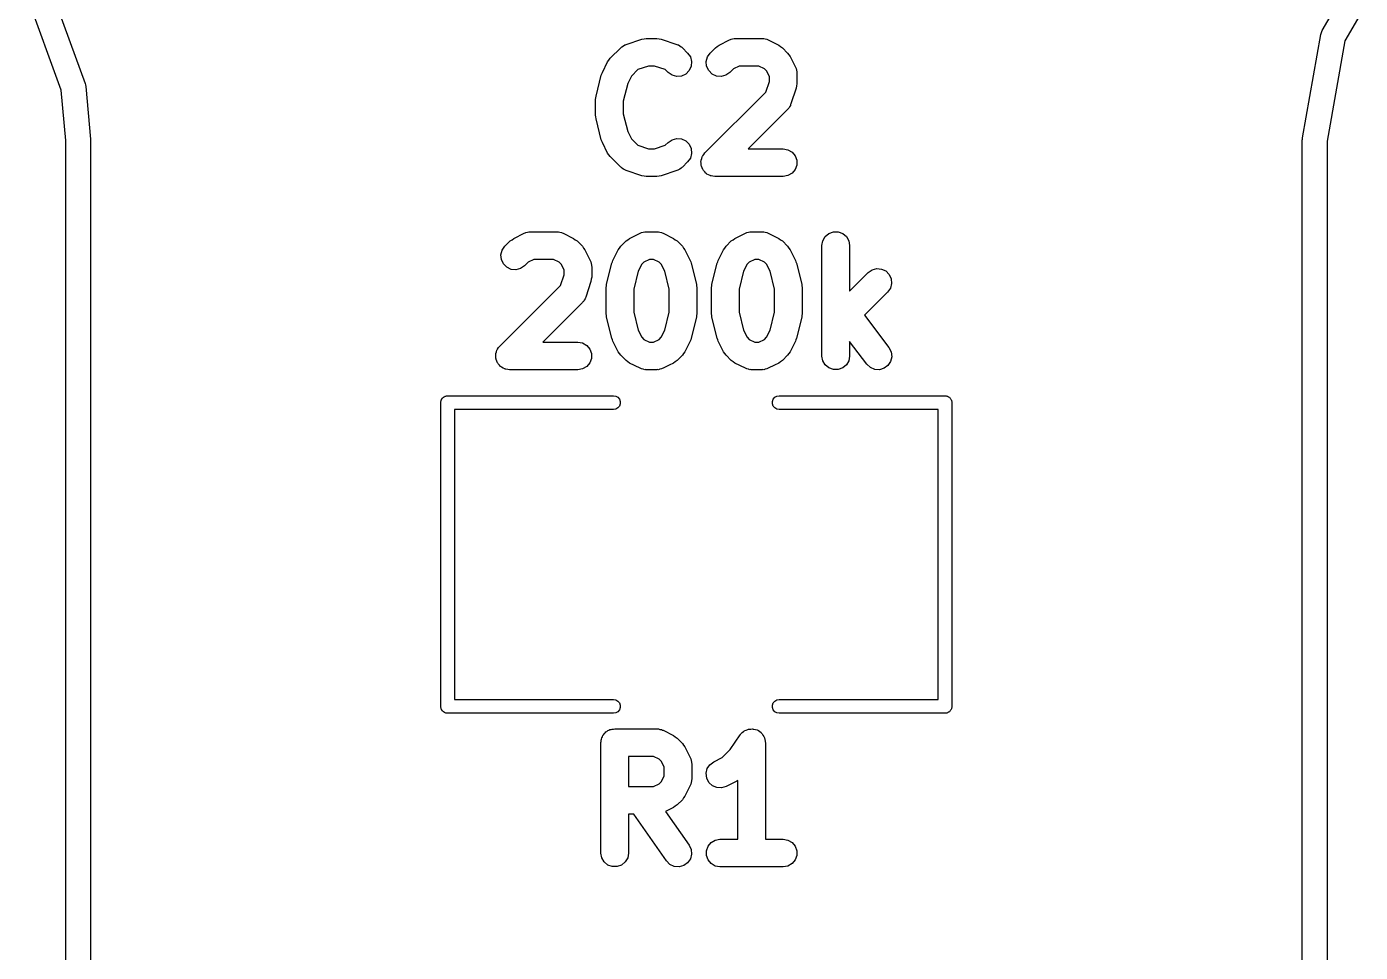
# Model space of a CAD drawing. Extents: x 51 to 137, y -158 to -25.
# Drawn here: x 87.44 to 99.7, y -132.96 to -124.44 of the extents above; entities that cross this region are included whole.
import ezdxf

# ---------------------------------------------------------------- set-up
doc = ezdxf.new("R2010")
doc.units = 0
doc.header["$MEASUREMENT"] = 0
doc.layers.add('BLACK', color=7, linetype='CONTINUOUS')

msp = doc.modelspace()

# ---------------------------------------------------------------- linework, layer by layer
at = {"layer": 'Black'}
for p, q in [((99.3523, -124.475), (99.8352, -123.639)), ((100.023, -123.77), (99.5603, -124.572)), ((87.6518, -124.054), (87.9822, -124.962)), ((87.7622, -125.026), (87.4439, -124.151)), ((99.171, -125.464), (99.3387, -124.513)), ((99.3387, -124.513), (99.3523, -124.475)), ((99.3387, -124.513), (99.3387, -124.513)), ((92.8077, -124.731), (92.9044, -124.634)), ((92.9044, -124.634), (92.9104, -124.63)), ((92.9104, -124.63), (92.9153, -124.625)), ((92.9153, -124.625), (92.9284, -124.617)), ((92.9284, -124.617), (92.9406, -124.609)), ((92.9406, -124.609), (92.9476, -124.607)), ((92.9476, -124.607), (92.9541, -124.604)), ((92.9541, -124.604), (93.0992, -124.555)), ((93.0992, -124.555), (93.1194, -124.552)), ((93.1194, -124.552), (93.1394, -124.549)), ((93.1394, -124.549), (93.2361, -124.549)), ((93.2361, -124.549), (93.2562, -124.552)), ((93.2562, -124.552), (93.2763, -124.555)), ((93.2763, -124.555), (93.4214, -124.604)), ((93.4214, -124.604), (93.4279, -124.607)), ((93.4279, -124.607), (93.435, -124.609)), ((93.435, -124.609), (93.4471, -124.617)), ((93.4471, -124.617), (93.4602, -124.625)), ((93.4602, -124.625), (93.4651, -124.63)), ((93.4651, -124.63), (93.4711, -124.634)), ((93.4711, -124.634), (93.5195, -124.683)), ((93.7269, -124.683), (93.7753, -124.634)), ((93.7753, -124.634), (93.792, -124.623)), ((93.792, -124.623), (93.8083, -124.61)), ((93.8083, -124.61), (93.9051, -124.562)), ((93.9051, -124.562), (93.9121, -124.56)), ((93.9121, -124.56), (93.9184, -124.556)), ((93.9184, -124.556), (93.9331, -124.554)), ((93.9331, -124.554), (93.9473, -124.549)), ((93.9473, -124.549), (93.9546, -124.55)), ((93.9546, -124.55), (93.9619, -124.549)), ((93.9619, -124.549), (94.2038, -124.549)), ((94.2038, -124.549), (94.211, -124.55)), ((94.211, -124.55), (94.2183, -124.549)), ((94.2183, -124.549), (94.2325, -124.554)), ((94.2325, -124.554), (94.2472, -124.556)), ((94.2472, -124.556), (94.2535, -124.56)), ((94.2535, -124.56), (94.2606, -124.562)), ((94.2606, -124.562), (94.3573, -124.61)), ((94.3573, -124.61), (94.3736, -124.623)), ((94.3736, -124.623), (94.3903, -124.634)), ((94.3903, -124.634), (94.4387, -124.683)), ((99.5603, -124.572), (99.3978, -125.494)), ((92.7355, -124.861), (92.7839, -124.764)), ((92.7839, -124.764), (92.796, -124.748)), ((92.796, -124.748), (92.8077, -124.731)), ((93.5195, -124.683), (93.5448, -124.719)), ((93.5448, -124.719), (93.5562, -124.761)), ((93.5562, -124.761), (93.5523, -124.805)), ((93.6902, -124.761), (93.7016, -124.719)), ((93.694, -124.805), (93.6902, -124.761)), ((93.7016, -124.719), (93.7269, -124.683)), ((94.4387, -124.683), (94.4504, -124.699)), ((94.4504, -124.699), (94.4625, -124.716)), ((94.4625, -124.716), (94.5109, -124.812)), ((92.6775, -125.08), (92.7259, -124.887)), ((92.7259, -124.887), (92.7315, -124.874)), ((92.7315, -124.874), (92.7355, -124.861)), ((93.0019, -124.896), (92.9689, -124.962)), ((93.0628, -124.835), (93.0019, -124.896)), ((93.16, -124.803), (93.0628, -124.835)), ((93.2155, -124.803), (93.16, -124.803)), ((93.3127, -124.835), (93.2155, -124.803)), ((93.3399, -124.862), (93.3127, -124.835)), ((93.376, -124.887), (93.3399, -124.862)), ((93.4186, -124.899), (93.376, -124.887)), ((93.4625, -124.895), (93.4186, -124.899)), ((93.5025, -124.876), (93.4625, -124.895)), ((93.5337, -124.845), (93.5025, -124.876)), ((93.5523, -124.805), (93.5337, -124.845)), ((93.7127, -124.845), (93.694, -124.805)), ((93.7439, -124.876), (93.7127, -124.845)), ((93.7838, -124.895), (93.7439, -124.876)), ((93.8278, -124.899), (93.7838, -124.895)), ((93.8704, -124.887), (93.8278, -124.899)), ((93.9065, -124.862), (93.8704, -124.887)), ((93.9403, -124.828), (93.9065, -124.862)), ((93.9918, -124.803), (93.9403, -124.828)), ((94.1738, -124.803), (93.9918, -124.803)), ((94.2253, -124.828), (94.1738, -124.803)), ((94.2445, -124.848), (94.2253, -124.828)), ((94.2703, -124.899), (94.2445, -124.848)), ((94.2703, -124.945), (94.2703, -124.899)), ((94.5109, -124.812), (94.513, -124.819)), ((94.513, -124.819), (94.5166, -124.826)), ((94.5166, -124.826), (94.5192, -124.84)), ((94.5192, -124.84), (94.5235, -124.855)), ((94.5235, -124.855), (94.523, -124.862)), ((94.523, -124.862), (94.5243, -124.869)), ((94.5243, -124.869), (94.5243, -124.966)), ((87.8027, -125.489), (87.7622, -125.026)), ((87.9822, -124.962), (87.9848, -124.976)), ((87.9848, -124.976), (87.9886, -124.991)), ((87.9886, -124.991), (88.0309, -125.474)), ((92.9689, -124.962), (92.9277, -125.127)), ((94.2379, -125.042), (94.2703, -124.945)), ((94.5178, -125.006), (94.4694, -125.151)), ((94.5208, -124.986), (94.5178, -125.006)), ((94.5243, -124.966), (94.5208, -124.986)), ((92.6737, -125.111), (92.6764, -125.096)), ((92.6737, -125.256), (92.6737, -125.111)), ((92.6764, -125.096), (92.6775, -125.08)), ((92.9277, -125.127), (92.9277, -125.241)), ((93.6785, -125.602), (94.2379, -125.042)), ((94.4659, -125.158), (94.464, -125.165)), ((94.4694, -125.151), (94.4659, -125.158)), ((92.6764, -125.271), (92.6737, -125.256)), ((92.6775, -125.287), (92.6764, -125.271)), ((92.9277, -125.241), (92.9689, -125.405)), ((94.4387, -125.201), (94.0749, -125.565)), ((94.4429, -125.195), (94.4387, -125.201)), ((94.4484, -125.19), (94.4429, -125.195)), ((94.4555, -125.177), (94.4484, -125.19)), ((94.464, -125.165), (94.4555, -125.177)), ((92.7259, -125.481), (92.6775, -125.287)), ((92.9689, -125.405), (93.0019, -125.471)), ((87.8027, -151.936), (87.8027, -125.489)), ((88.0309, -125.474), (88.0304, -125.479)), ((88.0304, -125.479), (88.0313, -125.484)), ((88.0313, -125.484), (88.0313, -151.958)), ((92.7315, -125.493), (92.7259, -125.481)), ((92.7355, -125.507), (92.7315, -125.493)), ((92.7839, -125.603), (92.7355, -125.507)), ((93.0019, -125.471), (93.0628, -125.532)), ((93.3127, -125.532), (93.3399, -125.505)), ((93.3399, -125.505), (93.376, -125.48)), ((93.376, -125.48), (93.4186, -125.468)), ((93.4186, -125.468), (93.4625, -125.472)), ((93.4625, -125.472), (93.5025, -125.491)), ((93.5025, -125.491), (93.5337, -125.522)), ((93.5337, -125.522), (93.5523, -125.562)), ((99.1692, -125.484), (99.171, -125.474)), ((99.1692, -151.948), (99.1692, -125.484)), ((99.171, -125.474), (99.171, -125.464)), ((99.3978, -125.494), (99.3978, -151.958)), ((92.796, -125.62), (92.7839, -125.603)), ((92.8077, -125.636), (92.796, -125.62)), ((92.9044, -125.733), (92.8077, -125.636)), ((93.0628, -125.532), (93.16, -125.565)), ((93.16, -125.565), (93.2155, -125.565)), ((93.2155, -125.565), (93.3127, -125.532)), ((93.5448, -125.649), (93.5195, -125.685)), ((93.5562, -125.606), (93.5448, -125.649)), ((93.5523, -125.562), (93.5562, -125.606)), ((93.6489, -125.654), (93.6532, -125.638)), ((93.6532, -125.638), (93.6564, -125.633)), ((93.6564, -125.633), (93.6583, -125.628)), ((93.6583, -125.628), (93.669, -125.615)), ((93.669, -125.615), (93.6785, -125.602)), ((94.0749, -125.565), (94.3973, -125.565)), ((94.3973, -125.565), (94.4407, -125.572)), ((94.4407, -125.572), (94.4789, -125.594)), ((94.4789, -125.594), (94.5073, -125.628)), ((94.5073, -125.628), (94.5224, -125.67)), ((92.9104, -125.737), (92.9044, -125.733)), ((92.9153, -125.743), (92.9104, -125.737)), ((92.9284, -125.75), (92.9153, -125.743)), ((92.9406, -125.758), (92.9284, -125.75)), ((92.9476, -125.76), (92.9406, -125.758)), ((92.9541, -125.764), (92.9476, -125.76)), ((93.0992, -125.812), (92.9541, -125.764)), ((93.4214, -125.764), (93.2763, -125.812)), ((93.4279, -125.76), (93.4214, -125.764)), ((93.435, -125.758), (93.4279, -125.76)), ((93.4471, -125.75), (93.435, -125.758)), ((93.4602, -125.743), (93.4471, -125.75)), ((93.4651, -125.737), (93.4602, -125.743)), ((93.4711, -125.733), (93.4651, -125.737)), ((93.5195, -125.685), (93.4711, -125.733)), ((93.6418, -125.681), (93.6433, -125.675)), ((93.6433, -125.697), (93.6418, -125.681)), ((93.6433, -125.67), (93.6489, -125.654)), ((93.6433, -125.675), (93.6433, -125.67)), ((93.6433, -125.714), (93.6433, -125.697)), ((93.6452, -125.719), (93.6433, -125.714)), ((93.6457, -125.724), (93.6452, -125.719)), ((93.6527, -125.74), (93.6457, -125.724)), ((93.6583, -125.755), (93.6527, -125.74)), ((93.6619, -125.759), (93.6583, -125.755)), ((93.6643, -125.764), (93.6619, -125.759)), ((93.676, -125.776), (93.6643, -125.764)), ((94.5073, -125.755), (94.4789, -125.789)), ((94.5224, -125.714), (94.5073, -125.755)), ((94.5224, -125.67), (94.5224, -125.714)), ((93.1194, -125.815), (93.0992, -125.812)), ((93.1394, -125.819), (93.1194, -125.815)), ((93.2361, -125.819), (93.1394, -125.819)), ((93.2562, -125.815), (93.2361, -125.819)), ((93.2763, -125.812), (93.2562, -125.815)), ((93.6867, -125.789), (93.676, -125.776)), ((93.6915, -125.792), (93.6867, -125.789)), ((93.6955, -125.796), (93.6915, -125.792)), ((93.7105, -125.803), (93.6955, -125.796)), ((93.7249, -125.811), (93.7105, -125.803)), ((93.7304, -125.812), (93.7249, -125.811)), ((93.7355, -125.814), (93.7304, -125.812)), ((93.752, -125.816), (93.7355, -125.814)), ((93.7683, -125.819), (93.752, -125.816)), ((94.3973, -125.819), (93.7683, -125.819)), ((94.4407, -125.811), (94.3973, -125.819)), ((94.4789, -125.789), (94.4407, -125.811)), ((91.9214, -126.388), (92.0182, -126.34)), ((92.0182, -126.34), (92.0252, -126.338)), ((92.0252, -126.338), (92.0316, -126.334)), ((92.0316, -126.334), (92.0462, -126.332)), ((92.0462, -126.332), (92.0605, -126.327)), ((92.0605, -126.327), (92.0678, -126.328)), ((92.0678, -126.328), (92.075, -126.327)), ((92.075, -126.327), (92.3169, -126.327)), ((92.3169, -126.327), (92.3241, -126.328)), ((92.3241, -126.328), (92.3314, -126.327)), ((92.3314, -126.327), (92.3457, -126.332)), ((92.3457, -126.332), (92.3603, -126.334)), ((92.3603, -126.334), (92.3667, -126.338)), ((92.3667, -126.338), (92.3737, -126.34)), ((92.3737, -126.34), (92.4705, -126.388)), ((92.9858, -126.388), (93.0826, -126.34)), ((93.0826, -126.34), (93.0896, -126.338)), ((93.0896, -126.338), (93.0959, -126.334)), ((93.0959, -126.334), (93.1106, -126.332)), ((93.1106, -126.332), (93.1249, -126.327)), ((93.1249, -126.327), (93.1322, -126.328)), ((93.1322, -126.328), (93.1394, -126.327)), ((93.1394, -126.327), (93.2361, -126.327)), ((93.2361, -126.327), (93.2434, -126.328)), ((93.2434, -126.328), (93.2507, -126.327)), ((93.2507, -126.327), (93.2649, -126.332)), ((93.2649, -126.332), (93.2796, -126.334)), ((93.2796, -126.334), (93.2859, -126.338)), ((93.2859, -126.338), (93.2929, -126.34)), ((93.2929, -126.34), (93.3897, -126.388)), ((93.9534, -126.388), (94.0502, -126.34)), ((94.0502, -126.34), (94.0572, -126.338)), ((94.0572, -126.338), (94.0636, -126.334)), ((94.0636, -126.334), (94.0782, -126.332)), ((94.0782, -126.332), (94.0925, -126.327)), ((94.0925, -126.327), (94.0998, -126.328)), ((94.0998, -126.328), (94.107, -126.327)), ((94.107, -126.327), (94.2038, -126.327)), ((94.2038, -126.327), (94.211, -126.328)), ((94.211, -126.328), (94.2183, -126.327)), ((94.2183, -126.327), (94.2325, -126.332)), ((94.2325, -126.332), (94.2472, -126.334)), ((94.2472, -126.334), (94.2535, -126.338)), ((94.2535, -126.338), (94.2606, -126.34)), ((94.2606, -126.34), (94.3573, -126.388)), ((94.7618, -126.41), (94.7838, -126.372)), ((94.7838, -126.372), (94.8176, -126.344)), ((94.8176, -126.344), (94.859, -126.329)), ((94.859, -126.329), (94.9031, -126.329)), ((94.9031, -126.329), (94.9446, -126.344)), ((94.9446, -126.344), (94.9784, -126.372)), ((94.9784, -126.372), (95.0004, -126.41)), ((91.8033, -126.539), (91.8148, -126.497)), ((91.8148, -126.497), (91.8401, -126.461)), ((91.8401, -126.461), (91.8884, -126.412)), ((91.8884, -126.412), (91.9051, -126.401)), ((91.9051, -126.401), (91.9214, -126.388)), ((92.4705, -126.388), (92.4868, -126.401)), ((92.4868, -126.401), (92.5035, -126.412)), ((92.5035, -126.412), (92.5519, -126.461)), ((92.5519, -126.461), (92.5635, -126.477)), ((92.5635, -126.477), (92.5756, -126.494)), ((92.5756, -126.494), (92.624, -126.59)), ((92.8323, -126.59), (92.8806, -126.494)), ((92.8806, -126.494), (92.8928, -126.477)), ((92.8928, -126.477), (92.9044, -126.461)), ((92.9044, -126.461), (92.9528, -126.412)), ((92.9528, -126.412), (92.9695, -126.401)), ((92.9695, -126.401), (92.9858, -126.388)), ((93.3897, -126.388), (93.406, -126.401)), ((93.406, -126.401), (93.4227, -126.412)), ((93.4227, -126.412), (93.4711, -126.461)), ((93.4711, -126.461), (93.4828, -126.477)), ((93.4828, -126.477), (93.4949, -126.494)), ((93.4949, -126.494), (93.5433, -126.59)), ((93.7999, -126.59), (93.8483, -126.494)), ((93.8483, -126.494), (93.8604, -126.477)), ((93.8604, -126.477), (93.8721, -126.461)), ((93.8721, -126.461), (93.9204, -126.412)), ((93.9204, -126.412), (93.9371, -126.401)), ((93.9371, -126.401), (93.9534, -126.388)), ((94.3573, -126.388), (94.3736, -126.401)), ((94.3736, -126.401), (94.3903, -126.412)), ((94.3903, -126.412), (94.4387, -126.461)), ((94.4387, -126.461), (94.4504, -126.477)), ((94.4504, -126.477), (94.4625, -126.494)), ((94.4625, -126.494), (94.5109, -126.59)), ((94.7541, -126.454), (94.7618, -126.41)), ((94.7541, -127.47), (94.7541, -126.454)), ((95.0004, -126.41), (95.0081, -126.454)), ((95.0081, -126.454), (95.0081, -126.873)), ((91.8072, -126.583), (91.8033, -126.539)), ((91.8258, -126.623), (91.8072, -126.583)), ((91.857, -126.654), (91.8258, -126.623)), ((92.0535, -126.606), (92.0197, -126.64)), ((92.105, -126.581), (92.0535, -126.606)), ((92.2869, -126.581), (92.105, -126.581)), ((92.3384, -126.606), (92.2869, -126.581)), ((92.3577, -126.626), (92.3384, -126.606)), ((92.3834, -126.677), (92.3577, -126.626)), ((92.624, -126.59), (92.6261, -126.597)), ((92.6261, -126.597), (92.6298, -126.604)), ((92.6298, -126.604), (92.6324, -126.618)), ((92.6324, -126.618), (92.6366, -126.633)), ((92.7743, -126.81), (92.8226, -126.616)), ((92.8226, -126.616), (92.8283, -126.604)), ((92.8283, -126.604), (92.8323, -126.59)), ((93.0986, -126.626), (93.0657, -126.691)), ((93.1179, -126.606), (93.0986, -126.626)), ((93.1694, -126.581), (93.1179, -126.606)), ((93.2062, -126.581), (93.1694, -126.581)), ((93.2577, -126.606), (93.2062, -126.581)), ((93.2769, -126.626), (93.2577, -126.606)), ((93.3098, -126.691), (93.2769, -126.626)), ((93.5433, -126.59), (93.5472, -126.604)), ((93.5472, -126.604), (93.5529, -126.616)), ((93.5529, -126.616), (93.6013, -126.81)), ((93.7419, -126.81), (93.7903, -126.616)), ((93.7903, -126.616), (93.7959, -126.604)), ((93.7959, -126.604), (93.7999, -126.59)), ((94.0662, -126.626), (94.0333, -126.691)), ((94.0855, -126.606), (94.0662, -126.626)), ((94.137, -126.581), (94.0855, -126.606)), ((94.1738, -126.581), (94.137, -126.581)), ((94.2253, -126.606), (94.1738, -126.581)), ((94.2445, -126.626), (94.2253, -126.606)), ((94.2775, -126.691), (94.2445, -126.626)), ((94.5109, -126.59), (94.5148, -126.604)), ((94.5148, -126.604), (94.5205, -126.616)), ((94.5205, -126.616), (94.5689, -126.81)), ((91.897, -126.673), (91.857, -126.654)), ((91.9409, -126.677), (91.897, -126.673)), ((91.9835, -126.665), (91.9409, -126.677)), ((92.0197, -126.64), (91.9835, -126.665)), ((92.351, -126.82), (92.3834, -126.723)), ((92.3834, -126.723), (92.3834, -126.677)), ((92.6374, -126.744), (92.6339, -126.764)), ((92.6366, -126.633), (92.6362, -126.64)), ((92.6362, -126.64), (92.6374, -126.647)), ((92.6374, -126.647), (92.6374, -126.744)), ((93.0657, -126.691), (93.0245, -126.856)), ((93.351, -126.856), (93.3098, -126.691)), ((94.0333, -126.691), (93.9921, -126.856)), ((94.3187, -126.856), (94.2775, -126.691)), ((95.0081, -126.873), (95.1783, -126.702)), ((95.1783, -126.702), (95.2145, -126.677)), ((95.2145, -126.677), (95.2571, -126.666)), ((95.2571, -126.666), (95.301, -126.67)), ((95.301, -126.67), (95.341, -126.688)), ((95.341, -126.688), (95.3722, -126.719)), ((95.3722, -126.719), (95.3908, -126.759)), ((91.7917, -127.38), (92.351, -126.82)), ((92.6309, -126.784), (92.5825, -126.929)), ((92.6339, -126.764), (92.6309, -126.784)), ((92.7705, -126.841), (92.7732, -126.825)), ((92.7705, -127.083), (92.7705, -126.841)), ((92.7732, -126.825), (92.7743, -126.81)), ((93.0245, -126.856), (93.0245, -127.067)), ((93.351, -127.067), (93.351, -126.856)), ((93.6013, -126.81), (93.6023, -126.825)), ((93.6023, -126.825), (93.605, -126.841)), ((93.605, -126.841), (93.605, -127.083)), ((93.7381, -126.841), (93.7408, -126.825)), ((93.7381, -127.083), (93.7381, -126.841)), ((93.7408, -126.825), (93.7419, -126.81)), ((93.9921, -126.856), (93.9921, -127.067)), ((94.3187, -127.067), (94.3187, -126.856)), ((94.5689, -126.81), (94.57, -126.825)), ((94.57, -126.825), (94.5727, -126.841)), ((94.5727, -126.841), (94.5727, -127.083)), ((95.3832, -126.846), (95.3579, -126.882)), ((95.3947, -126.803), (95.3832, -126.846)), ((95.3908, -126.759), (95.3947, -126.803)), ((92.5519, -126.979), (92.1881, -127.343)), ((92.556, -126.973), (92.5519, -126.979)), ((92.5615, -126.968), (92.556, -126.973)), ((92.5686, -126.955), (92.5615, -126.968)), ((92.5771, -126.943), (92.5686, -126.955)), ((92.579, -126.936), (92.5771, -126.943)), ((92.5825, -126.929), (92.579, -126.936)), ((95.3579, -126.882), (95.1455, -127.094)), ((92.7732, -127.098), (92.7705, -127.083)), ((92.7743, -127.113), (92.7732, -127.098)), ((92.8226, -127.307), (92.7743, -127.113)), ((93.0245, -127.067), (93.0657, -127.232)), ((93.3098, -127.232), (93.351, -127.067)), ((93.6013, -127.113), (93.5529, -127.307)), ((93.6023, -127.098), (93.6013, -127.113)), ((93.605, -127.083), (93.6023, -127.098)), ((93.7408, -127.098), (93.7381, -127.083)), ((93.7419, -127.113), (93.7408, -127.098)), ((93.7903, -127.307), (93.7419, -127.113)), ((93.9921, -127.067), (94.0333, -127.232)), ((94.2775, -127.232), (94.3187, -127.067)), ((94.5689, -127.113), (94.5205, -127.307)), ((94.57, -127.098), (94.5689, -127.113)), ((94.5727, -127.083), (94.57, -127.098)), ((95.1455, -127.094), (95.3697, -127.393)), ((93.0657, -127.232), (93.0986, -127.298)), ((93.2769, -127.298), (93.3098, -127.232)), ((94.0333, -127.232), (94.0662, -127.298)), ((94.2445, -127.298), (94.2775, -127.232)), ((92.1881, -127.343), (92.5104, -127.343)), ((92.5104, -127.343), (92.5539, -127.35)), ((92.5539, -127.35), (92.5921, -127.372)), ((92.8283, -127.32), (92.8226, -127.307)), ((92.8323, -127.333), (92.8283, -127.32)), ((92.8806, -127.43), (92.8323, -127.333)), ((93.0986, -127.298), (93.1179, -127.317)), ((93.1179, -127.317), (93.1694, -127.343)), ((93.1694, -127.343), (93.2062, -127.343)), ((93.2062, -127.343), (93.2577, -127.317)), ((93.2577, -127.317), (93.2769, -127.298)), ((93.5433, -127.333), (93.4949, -127.43)), ((93.5472, -127.32), (93.5433, -127.333)), ((93.5529, -127.307), (93.5472, -127.32)), ((93.7959, -127.32), (93.7903, -127.307)), ((93.7999, -127.333), (93.7959, -127.32)), ((93.8483, -127.43), (93.7999, -127.333)), ((94.0662, -127.298), (94.0855, -127.317)), ((94.0855, -127.317), (94.137, -127.343)), ((94.137, -127.343), (94.1738, -127.343)), ((94.1738, -127.343), (94.2253, -127.317)), ((94.2253, -127.317), (94.2445, -127.298)), ((94.5109, -127.333), (94.4625, -127.43)), ((94.5148, -127.32), (94.5109, -127.333)), ((94.5205, -127.307), (94.5148, -127.32)), ((95.1665, -127.546), (95.0081, -127.335)), ((95.0081, -127.335), (95.0081, -127.47)), ((91.755, -127.459), (91.7564, -127.453)), ((91.7564, -127.475), (91.755, -127.459)), ((91.7564, -127.448), (91.7621, -127.432)), ((91.7564, -127.453), (91.7564, -127.448)), ((91.7564, -127.492), (91.7564, -127.475)), ((91.7621, -127.432), (91.7664, -127.416)), ((91.7664, -127.416), (91.7696, -127.411)), ((91.7696, -127.411), (91.7715, -127.406)), ((91.7715, -127.406), (91.7822, -127.393)), ((91.7822, -127.393), (91.7917, -127.38)), ((92.5921, -127.372), (92.6204, -127.406)), ((92.6204, -127.406), (92.6355, -127.448)), ((92.6355, -127.448), (92.6355, -127.492)), ((92.8928, -127.446), (92.8806, -127.43)), ((92.9044, -127.463), (92.8928, -127.446)), ((92.9528, -127.511), (92.9044, -127.463)), ((93.4711, -127.463), (93.4227, -127.511)), ((93.4828, -127.446), (93.4711, -127.463)), ((93.4949, -127.43), (93.4828, -127.446)), ((93.8604, -127.446), (93.8483, -127.43)), ((93.8721, -127.463), (93.8604, -127.446)), ((93.9204, -127.511), (93.8721, -127.463)), ((94.4387, -127.463), (94.3903, -127.511)), ((94.4504, -127.446), (94.4387, -127.463)), ((94.4625, -127.43), (94.4504, -127.446)), ((94.7618, -127.513), (94.7541, -127.47)), ((95.0081, -127.47), (95.0004, -127.513)), ((95.3697, -127.393), (95.3897, -127.433)), ((95.395, -127.477), (95.3849, -127.52)), ((95.3897, -127.433), (95.395, -127.477)), ((91.7583, -127.497), (91.7564, -127.492)), ((91.7588, -127.502), (91.7583, -127.497)), ((91.7658, -127.518), (91.7588, -127.502)), ((91.7715, -127.533), (91.7658, -127.518)), ((91.7751, -127.537), (91.7715, -127.533)), ((91.7774, -127.542), (91.7751, -127.537)), ((91.7892, -127.554), (91.7774, -127.542)), ((91.7998, -127.567), (91.7892, -127.554)), ((91.8047, -127.57), (91.7998, -127.567)), ((91.8086, -127.574), (91.8047, -127.57)), ((91.8237, -127.581), (91.8086, -127.574)), ((91.838, -127.589), (91.8237, -127.581)), ((91.8435, -127.59), (91.838, -127.589)), ((91.8486, -127.592), (91.8435, -127.59)), ((91.8651, -127.594), (91.8486, -127.592)), ((91.8815, -127.597), (91.8651, -127.594)), ((92.5104, -127.597), (91.8815, -127.597)), ((92.5539, -127.589), (92.5104, -127.597)), ((92.5921, -127.567), (92.5539, -127.589)), ((92.6204, -127.533), (92.5921, -127.567)), ((92.6355, -127.492), (92.6204, -127.533)), ((92.9695, -127.523), (92.9528, -127.511)), ((92.9858, -127.535), (92.9695, -127.523)), ((93.0826, -127.583), (92.9858, -127.535)), ((93.0896, -127.585), (93.0826, -127.583)), ((93.0959, -127.589), (93.0896, -127.585)), ((93.1106, -127.592), (93.0959, -127.589)), ((93.1249, -127.596), (93.1106, -127.592)), ((93.1322, -127.595), (93.1249, -127.596)), ((93.1394, -127.597), (93.1322, -127.595)), ((93.2361, -127.597), (93.1394, -127.597)), ((93.2434, -127.595), (93.2361, -127.597)), ((93.2507, -127.596), (93.2434, -127.595)), ((93.2649, -127.592), (93.2507, -127.596)), ((93.2796, -127.589), (93.2649, -127.592)), ((93.2859, -127.585), (93.2796, -127.589)), ((93.2929, -127.583), (93.2859, -127.585)), ((93.351, -127.554), (93.2929, -127.583)), ((93.3897, -127.535), (93.351, -127.554)), ((93.406, -127.523), (93.3897, -127.535)), ((93.4227, -127.511), (93.406, -127.523)), ((93.9371, -127.523), (93.9204, -127.511)), ((93.9534, -127.535), (93.9371, -127.523)), ((94.0502, -127.583), (93.9534, -127.535)), ((94.0572, -127.585), (94.0502, -127.583)), ((94.0636, -127.589), (94.0572, -127.585)), ((94.0782, -127.592), (94.0636, -127.589)), ((94.0925, -127.596), (94.0782, -127.592)), ((94.0998, -127.595), (94.0925, -127.596)), ((94.107, -127.597), (94.0998, -127.595)), ((94.2038, -127.597), (94.107, -127.597)), ((94.211, -127.595), (94.2038, -127.597)), ((94.2183, -127.596), (94.211, -127.595)), ((94.2325, -127.592), (94.2183, -127.596)), ((94.2472, -127.589), (94.2325, -127.592)), ((94.2535, -127.585), (94.2472, -127.589)), ((94.2606, -127.583), (94.2535, -127.585)), ((94.3187, -127.554), (94.2606, -127.583)), ((94.3573, -127.535), (94.3187, -127.554)), ((94.3736, -127.523), (94.3573, -127.535)), ((94.3903, -127.511), (94.3736, -127.523)), ((94.7838, -127.551), (94.7618, -127.513)), ((94.8176, -127.58), (94.7838, -127.551)), ((94.859, -127.595), (94.8176, -127.58)), ((94.9031, -127.595), (94.859, -127.595)), ((94.9446, -127.58), (94.9031, -127.595)), ((94.9784, -127.551), (94.9446, -127.58)), ((95.0004, -127.513), (94.9784, -127.551)), ((95.1987, -127.576), (95.1665, -127.546)), ((95.2393, -127.593), (95.1987, -127.576)), ((95.2833, -127.596), (95.2393, -127.593)), ((95.3255, -127.583), (95.2833, -127.596)), ((95.3608, -127.556), (95.3255, -127.583)), ((95.3849, -127.52), (95.3608, -127.556)), ((91.2644, -127.858), (91.2686, -127.855)), ((91.2686, -127.855), (91.2722, -127.85)), ((91.2722, -127.85), (91.277, -127.848)), ((91.277, -127.848), (91.2812, -127.844)), ((91.2812, -127.844), (91.2865, -127.842)), ((91.2865, -127.842), (91.2913, -127.839)), ((91.2913, -127.839), (91.2968, -127.838)), ((91.2968, -127.838), (91.302, -127.836)), ((91.302, -127.836), (91.3075, -127.836)), ((91.3075, -127.836), (91.313, -127.835)), ((91.313, -127.835), (92.837, -127.835)), ((92.837, -127.835), (92.8587, -127.839)), ((92.8587, -127.839), (92.8778, -127.85)), ((92.8778, -127.85), (92.892, -127.867)), ((94.306, -127.867), (94.3202, -127.85)), ((94.3202, -127.85), (94.3393, -127.839)), ((94.3393, -127.839), (94.361, -127.835)), ((94.361, -127.835), (95.885, -127.835)), ((95.885, -127.835), (95.8905, -127.836)), ((95.8905, -127.836), (95.896, -127.836)), ((95.896, -127.836), (95.9012, -127.838)), ((95.9012, -127.838), (95.9067, -127.839)), ((95.9067, -127.839), (95.9115, -127.842)), ((95.9115, -127.842), (95.9167, -127.844)), ((95.9167, -127.844), (95.921, -127.848)), ((95.921, -127.848), (95.9258, -127.85)), ((95.9258, -127.85), (95.9294, -127.855)), ((95.9294, -127.855), (95.9336, -127.858)), ((91.2495, -127.899), (91.2505, -127.894)), ((91.2495, -130.693), (91.2495, -127.899)), ((91.2505, -127.888), (91.2524, -127.883)), ((91.2505, -127.894), (91.2505, -127.888)), ((91.2524, -127.883), (91.2533, -127.877)), ((91.2533, -127.877), (91.2561, -127.872)), ((91.2561, -127.872), (91.258, -127.867)), ((91.258, -127.867), (91.2616, -127.863)), ((91.2616, -127.863), (91.2644, -127.858)), ((92.837, -127.962), (91.3765, -127.962)), ((91.3765, -127.962), (91.3765, -130.63)), ((92.8587, -127.959), (92.837, -127.962)), ((92.8778, -127.948), (92.8587, -127.959)), ((92.892, -127.931), (92.8778, -127.948)), ((92.892, -127.867), (92.8995, -127.888)), ((92.8995, -127.91), (92.892, -127.931)), ((92.8995, -127.888), (92.8995, -127.91)), ((94.2985, -127.888), (94.306, -127.867)), ((94.2985, -127.91), (94.2985, -127.888)), ((94.306, -127.931), (94.2985, -127.91)), ((94.3202, -127.948), (94.306, -127.931)), ((94.3393, -127.959), (94.3202, -127.948)), ((94.361, -127.962), (94.3393, -127.959)), ((95.8215, -127.962), (94.361, -127.962)), ((95.8215, -130.63), (95.8215, -127.962)), ((95.9336, -127.858), (95.9364, -127.863)), ((95.9364, -127.863), (95.94, -127.867)), ((95.94, -127.867), (95.9419, -127.872)), ((95.9419, -127.872), (95.9447, -127.877)), ((95.9447, -127.877), (95.9456, -127.883)), ((95.9456, -127.883), (95.9475, -127.888)), ((95.9475, -127.888), (95.9475, -127.894)), ((95.9475, -127.894), (95.9485, -127.899)), ((95.9485, -127.899), (95.9485, -130.693)), ((91.3765, -130.63), (92.837, -130.63)), ((92.837, -130.63), (92.8587, -130.633)), ((92.8587, -130.633), (92.8778, -130.644)), ((92.8778, -130.644), (92.892, -130.661)), ((92.892, -130.661), (92.8995, -130.682)), ((94.2985, -130.682), (94.306, -130.661)), ((94.306, -130.661), (94.3202, -130.644)), ((94.3202, -130.644), (94.3393, -130.633)), ((94.3393, -130.633), (94.361, -130.63)), ((94.361, -130.63), (95.8215, -130.63)), ((91.2505, -130.698), (91.2495, -130.693)), ((91.2505, -130.704), (91.2505, -130.698)), ((91.2524, -130.709), (91.2505, -130.704)), ((91.2533, -130.715), (91.2524, -130.709)), ((91.2561, -130.72), (91.2533, -130.715)), ((91.258, -130.725), (91.2561, -130.72)), ((91.2616, -130.729), (91.258, -130.725)), ((91.2644, -130.734), (91.2616, -130.729)), ((91.2686, -130.737), (91.2644, -130.734)), ((91.2722, -130.742), (91.2686, -130.737)), ((91.277, -130.744), (91.2722, -130.742)), ((91.2812, -130.748), (91.277, -130.744)), ((91.2865, -130.75), (91.2812, -130.748)), ((91.2913, -130.753), (91.2865, -130.75)), ((91.2968, -130.754), (91.2913, -130.753)), ((91.302, -130.756), (91.2968, -130.754)), ((91.3075, -130.756), (91.302, -130.756)), ((91.313, -130.756), (91.3075, -130.756)), ((92.837, -130.756), (91.313, -130.756)), ((92.8587, -130.753), (92.837, -130.756)), ((92.8778, -130.742), (92.8587, -130.753)), ((92.892, -130.725), (92.8778, -130.742)), ((92.8995, -130.704), (92.892, -130.725)), ((92.8995, -130.682), (92.8995, -130.704)), ((94.2985, -130.704), (94.2985, -130.682)), ((94.306, -130.725), (94.2985, -130.704)), ((94.3202, -130.742), (94.306, -130.725)), ((94.3393, -130.753), (94.3202, -130.742)), ((94.361, -130.756), (94.3393, -130.753)), ((95.885, -130.756), (94.361, -130.756)), ((95.8905, -130.756), (95.885, -130.756)), ((95.896, -130.756), (95.8905, -130.756)), ((95.9012, -130.754), (95.896, -130.756)), ((95.9067, -130.753), (95.9012, -130.754)), ((95.9115, -130.75), (95.9067, -130.753)), ((95.9167, -130.748), (95.9115, -130.75)), ((95.921, -130.744), (95.9167, -130.748)), ((95.9258, -130.742), (95.921, -130.744)), ((95.9294, -130.737), (95.9258, -130.742)), ((95.9336, -130.734), (95.9294, -130.737)), ((95.9364, -130.729), (95.9336, -130.734)), ((95.94, -130.725), (95.9364, -130.729)), ((95.9419, -130.72), (95.94, -130.725)), ((95.9447, -130.715), (95.9419, -130.72)), ((95.9456, -130.709), (95.9447, -130.715)), ((95.9475, -130.704), (95.9456, -130.709)), ((95.9485, -130.693), (95.9475, -130.698)), ((95.9475, -130.698), (95.9475, -130.704)), ((92.7771, -130.923), (92.7856, -130.916)), ((92.7856, -130.916), (92.796, -130.912)), ((92.796, -130.912), (92.8057, -130.906)), ((92.8057, -130.906), (92.8166, -130.904)), ((92.8166, -130.904), (92.827, -130.901)), ((92.827, -130.901), (92.8382, -130.901)), ((92.8382, -130.901), (92.8491, -130.899)), ((92.8491, -130.899), (93.2361, -130.899)), ((93.2361, -130.899), (93.2434, -130.9)), ((93.2434, -130.9), (93.2507, -130.899)), ((93.2507, -130.899), (93.2649, -130.904)), ((93.2649, -130.904), (93.2796, -130.906)), ((93.2796, -130.906), (93.2859, -130.91)), ((93.2859, -130.91), (93.2929, -130.912)), ((93.2929, -130.912), (93.3897, -130.96)), ((94.0318, -130.923), (94.0381, -130.92)), ((94.0381, -130.92), (94.0435, -130.916)), ((94.0435, -130.916), (94.0577, -130.91)), ((94.0577, -130.91), (94.0713, -130.904)), ((94.0713, -130.904), (94.0783, -130.903)), ((94.0783, -130.903), (94.0849, -130.901)), ((94.0849, -130.901), (94.1001, -130.901)), ((94.1001, -130.901), (94.1152, -130.899)), ((94.1152, -130.899), (94.122, -130.901)), ((94.122, -130.901), (94.1291, -130.901)), ((94.1291, -130.901), (94.1433, -130.906)), ((94.1433, -130.906), (94.158, -130.909)), ((94.158, -130.909), (94.1639, -130.913)), ((94.1639, -130.913), (94.1705, -130.916)), ((94.1705, -130.916), (94.1821, -130.925)), ((92.7221, -131.026), (92.724, -131.015)), ((92.7221, -132.042), (92.7221, -131.026)), ((92.724, -131.004), (92.7278, -130.993)), ((92.724, -131.015), (92.724, -131.004)), ((92.7278, -130.993), (92.7298, -130.982)), ((92.7298, -130.982), (92.7353, -130.973)), ((92.7353, -130.973), (92.7391, -130.962)), ((92.7391, -130.962), (92.7463, -130.954)), ((92.7463, -130.954), (92.7518, -130.944)), ((92.7518, -130.944), (92.7603, -130.937)), ((92.7603, -130.937), (92.7675, -130.928)), ((92.7675, -130.928), (92.7771, -130.923)), ((93.3897, -130.96), (93.406, -130.973)), ((93.406, -130.973), (93.4227, -130.984)), ((93.4227, -130.984), (93.4711, -131.033)), ((93.4711, -131.033), (93.4828, -131.049)), ((93.9115, -131.09), (94.0013, -130.955)), ((94.0013, -130.955), (94.0062, -130.95)), ((94.0062, -130.95), (94.0097, -130.944)), ((94.0097, -130.944), (94.0213, -130.934)), ((94.0213, -130.934), (94.0318, -130.923)), ((94.1821, -130.925), (94.1947, -130.934)), ((94.1947, -130.934), (94.1989, -130.939)), ((94.1989, -130.939), (94.2043, -130.944)), ((94.2043, -130.944), (94.2119, -130.957)), ((94.2119, -130.957), (94.2208, -130.969)), ((94.2208, -130.969), (94.2228, -130.976)), ((94.2228, -130.976), (94.2263, -130.982)), ((94.2263, -130.982), (94.229, -130.997)), ((94.229, -130.997), (94.2332, -131.012)), ((94.2332, -131.012), (94.2328, -131.019)), ((94.2328, -131.019), (94.234, -131.026)), ((94.234, -131.026), (94.234, -131.915)), ((92.9761, -131.153), (92.9761, -131.431)), ((93.2062, -131.153), (92.9761, -131.153)), ((93.2577, -131.178), (93.2062, -131.153)), ((93.4828, -131.049), (93.4949, -131.066)), ((93.4949, -131.066), (93.5433, -131.162)), ((93.5433, -131.162), (93.5453, -131.169)), ((93.7599, -131.202), (93.8382, -131.163)), ((93.8382, -131.163), (93.9115, -131.09)), ((93.2769, -131.198), (93.2577, -131.178)), ((93.3027, -131.249), (93.2769, -131.198)), ((93.3027, -131.334), (93.3027, -131.249)), ((93.5453, -131.169), (93.549, -131.176)), ((93.549, -131.176), (93.5516, -131.19)), ((93.5516, -131.19), (93.5558, -131.205)), ((93.5558, -131.205), (93.5554, -131.212)), ((93.5554, -131.212), (93.5567, -131.219)), ((93.5567, -131.219), (93.5567, -131.364)), ((93.6899, -131.308), (93.7002, -131.265)), ((93.7002, -131.265), (93.7245, -131.229)), ((93.7245, -131.229), (93.7599, -131.202)), ((93.2062, -131.431), (93.2577, -131.405)), ((93.2577, -131.405), (93.2769, -131.386)), ((93.2769, -131.386), (93.3027, -131.334)), ((93.549, -131.408), (93.5453, -131.414)), ((93.5516, -131.393), (93.549, -131.408)), ((93.5558, -131.379), (93.5516, -131.393)), ((93.5567, -131.364), (93.5554, -131.371)), ((93.5554, -131.371), (93.5558, -131.379)), ((93.695, -131.352), (93.6899, -131.308)), ((93.7147, -131.392), (93.695, -131.352)), ((93.7467, -131.422), (93.7147, -131.392)), ((93.9703, -131.381), (93.8735, -131.429)), ((93.98, -131.374), (93.9703, -131.381)), ((93.98, -131.915), (93.98, -131.374)), ((92.9761, -131.431), (93.2062, -131.431)), ((93.4828, -131.534), (93.4711, -131.551)), ((93.4949, -131.518), (93.4828, -131.534)), ((93.5433, -131.421), (93.4949, -131.518)), ((93.5453, -131.414), (93.5433, -131.421)), ((93.7872, -131.439), (93.7467, -131.422)), ((93.8312, -131.442), (93.7872, -131.439)), ((93.8735, -131.429), (93.8312, -131.442)), ((93.3897, -131.623), (93.3171, -131.659)), ((93.406, -131.611), (93.3897, -131.623)), ((93.4227, -131.599), (93.406, -131.611)), ((93.4711, -131.551), (93.4227, -131.599)), ((92.9761, -131.685), (92.9761, -132.042)), ((93.0249, -131.685), (92.9761, -131.685)), ((93.3027, -132.082), (93.0249, -131.685)), ((93.3171, -131.659), (93.5337, -131.969)), ((93.5337, -131.969), (93.5523, -132.009)), ((93.5523, -132.009), (93.5562, -132.053)), ((93.6916, -132.02), (93.7067, -131.978)), ((93.6916, -132.064), (93.6916, -132.02)), ((93.7067, -131.978), (93.7351, -131.944)), ((93.7351, -131.944), (93.7733, -131.922)), ((93.7733, -131.922), (93.8167, -131.915)), ((93.8167, -131.915), (93.98, -131.915)), ((94.234, -131.915), (94.3973, -131.915)), ((94.3973, -131.915), (94.4407, -131.922)), ((94.4407, -131.922), (94.4789, -131.944)), ((94.4789, -131.944), (94.5073, -131.978)), ((94.5073, -131.978), (94.5224, -132.02)), ((94.5224, -132.02), (94.5224, -132.064)), ((92.7298, -132.085), (92.7221, -132.042)), ((92.7518, -132.123), (92.7298, -132.085)), ((92.7856, -132.152), (92.7518, -132.123)), ((92.9464, -132.123), (92.9126, -132.152)), ((92.9684, -132.085), (92.9464, -132.123)), ((92.9761, -132.042), (92.9684, -132.085)), ((93.3256, -132.114), (93.3027, -132.082)), ((93.3568, -132.146), (93.3256, -132.114)), ((93.3968, -132.164), (93.3568, -132.146)), ((93.5195, -132.131), (93.4833, -132.157)), ((93.5448, -132.095), (93.5195, -132.131)), ((93.5562, -132.053), (93.5448, -132.095)), ((93.7067, -132.105), (93.6916, -132.064)), ((93.7351, -132.139), (93.7067, -132.105)), ((93.7733, -132.161), (93.7351, -132.139)), ((94.4789, -132.139), (94.4407, -132.161)), ((94.5073, -132.105), (94.4789, -132.139)), ((94.5224, -132.064), (94.5073, -132.105)), ((92.827, -132.167), (92.7856, -132.152)), ((92.8711, -132.167), (92.827, -132.167)), ((92.9126, -132.152), (92.8711, -132.167)), ((93.4407, -132.168), (93.3968, -132.164)), ((93.4833, -132.157), (93.4407, -132.168)), ((93.8167, -132.169), (93.7733, -132.161)), ((94.3973, -132.169), (93.8167, -132.169)), ((94.4407, -132.161), (94.3973, -132.169))]:
    msp.add_line(p, q, dxfattribs=at)

doc.saveas('drawing.dxf')
